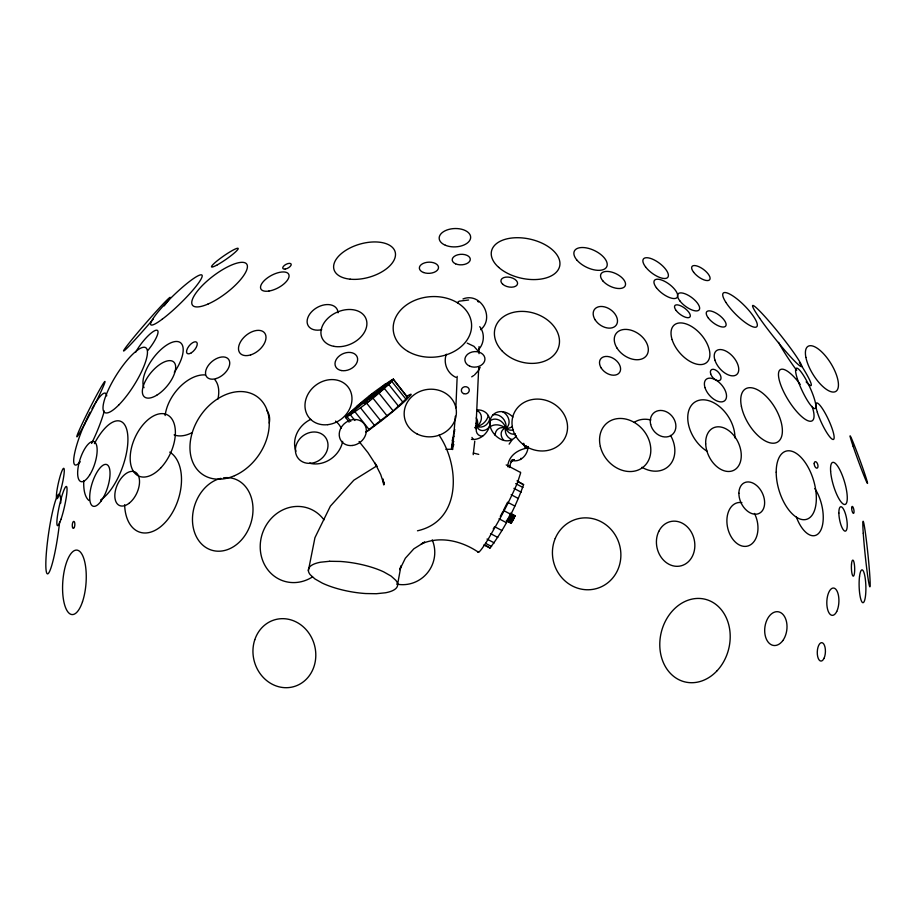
<?xml version="1.0" encoding="UTF-8"?>
<svg xmlns="http://www.w3.org/2000/svg" width="916" height="916" viewBox="0 0 916 916"><rect width="100%" height="100%" fill="white"/><g stroke="black" fill="none" stroke-linecap="round" stroke-linejoin="round"><path stroke-width="1.37" d="M479.011 353.656L479.057 346.591M457.176 376.339L455.87 407.838M478.713 367.568L475.908 428.814M512.914 417.066A16.053 12.847 50.6 0 0 493.026 414.822C481.095 428.081 505.22 450.993 516.384 435.833M455.332 416.173L452.87 446.218M451.451 448.405L453.809 432.753A16.053 3.057 -80.9 0 1 454.794 429.455M474.774 441.134L473.228 454.668M507.67 466.736C508.403 456.214 517.105 449.756 527.501 447.993L528.063 446.458M528.074 446.665C527.822 455.137 520.208 462.992 511.38 460.324M471.419 439.371C484.713 441.191 496.575 422.791 486.053 412.795A16.053 13.568 -47.3 0 0 477.018 409.944M384.067 482.056L383.621 484.736L383.174 479.057M308.383 570.657L314.944 537.681L330.378 506.159L353.828 480.202L376.545 466.061M397.613 584.339L400.979 565.893L399.731 569.683L405.341 558.233L413.849 548.81L424.703 542.054L421.314 543.921C440.39 535.551 461.939 540.99 478.541 552.314M446.344 354.206C443.023 363.011 447.317 373.51 455.928 377.358M506.319 520.746L510.991 523.254L513.075 520.013L515.01 515.742L510.338 513.235M483.911 544.905L489.957 548.089C504.373 529.116 515.582 507.109 523.597 484.667L517.036 480.854M509.765 465.809L509.319 467.572L510.624 463.187L512.834 459.66L511.071 461.79L513.796 459.546L511.185 460.966L514.323 459.935L512.353 460.198M511.907 520.723L510.991 523.254M480.144 367.35L478.507 370.522L474.396 375.056M500.285 516.395L502.815 511.632M512.353 519.83L512.857 518.891M493.243 528.99L494.617 526.677L501.865 530.501M513.372 517.964L513.887 517.082M509.124 444.134L511.643 440.516M514.357 516.361L515.01 515.742M365.782 431.974L393.17 410.906L407.631 397.498L393.353 379.098C375.961 389.621 359.862 402.777 345.458 417.112L349.088 422.139M345.538 417.685C362.931 407.162 379.029 394.006 393.433 379.671L393.353 379.098M480.625 329.703C495.235 317.852 480.854 291.861 462.981 298.948M478.999 349.111C484.335 343.065 484.896 333.035 479.755 326.68M367.19 431.47L380.403 421.532A35.415 2.198 -38.5 0 0 405.674 400.418L410.952 394.91A34.613 2.153 -38.5 0 0 406.303 396.685M471.694 376.854L473.503 375.652M417.478 530.799C461.71 520.883 460.004 465.603 439.05 435.089M468.614 300.013L459.179 301.181L457.542 302.429L457.805 303.082M445.852 449.344L452.756 449.206M473.286 453.065L478.747 454.382M467.206 343.099L473.961 346.328L479.183 352.294M526.643 448.508L522.876 443.962M506.193 464.916L519.99 472.175A45.995 3.618 -62.2 0 1 520.62 472.977L517.597 482.354A44.953 3.527 -62.2 0 1 498.922 520.483L488.285 539.02A45.995 3.618 -62.2 0 1 477.912 551.524M517.551 481.495L523.597 484.667M515.685 483.637L522.944 487.449M513.922 488.354L521.17 492.178M511.151 494.697L518.399 498.522M514.826 506.044L507.579 502.231L503.445 510.441L510.693 514.254M510.109 513.452L514.712 515.868M510.315 513.67L514.929 516.097M510.109 514.231L514.712 516.658M509.8 514.941L514.403 517.368M509.41 515.765L514.013 518.181M508.964 516.658L513.567 519.074M508.46 517.597L513.075 520.013M507.945 518.525L512.548 520.952M507.43 519.395L512.033 521.822M506.96 520.116L511.575 522.544M507.544 520.998L509.846 522.212M506.605 520.62L511.208 523.036M499.025 518.777L506.273 522.601M490.518 533.604L497.766 537.417M487.014 539.077L494.262 542.89M485.56 543.348L491.594 546.531M485.812 545.547L488.228 546.818M477.637 301.375L478.61 301.994M489.442 547.447L489.957 548.089M393.433 379.671L407.631 397.498M391.876 381.514L406.074 399.342M388.796 384.514L402.994 402.33M398.597 406.28L384.399 388.464A24.171 1.5 -38.5 0 1 368.69 398.838A20.839 1.294 -38.5 0 0 357.206 406.017M378.972 393.079L393.17 410.906M372.892 398.071L387.09 415.898M366.583 403.074L380.781 420.902M360.469 407.769L374.667 425.585M354.973 411.811L369.171 429.627M354.904 420.513L350.462 414.937A19.11 1.191 -38.5 0 1 368.69 398.838A32.312 2.015 -38.5 0 0 385.121 384.136M347.244 416.94L350.794 421.394M359.083 441.501L367.911 452.573L376.888 466.37L374.953 463.084L380.724 474.568L384.033 484.724L383.712 482.366M490.071 420.948A10.316 8.255 50.6 0 1 499.048 420.055A10.316 8.255 50.6 0 1 505.781 428.287A8.13 6.504 50.6 0 0 512.422 439.669M495.178 435.432A10.339 8.278 50.6 0 1 505.781 428.287A12.572 10.065 50.6 0 0 512.376 426.432M490.415 426.547A15.251 12.217 50.6 0 1 505.781 428.287A8.862 7.099 50.6 0 0 513.384 429.799M493.026 414.822A10.225 8.187 50.6 0 1 502.735 418.143A10.225 8.187 50.6 0 1 505.781 428.287A7.546 6.046 50.6 0 0 515.468 433.875M502.541 411.685A10.087 8.084 50.6 0 1 508.918 420.043A10.087 8.084 50.6 0 1 505.781 428.287A8.095 6.481 50.6 0 0 501.235 432.97A8.095 6.481 50.6 0 0 503.846 440.39M452.218 440.619A10.316 1.969 -80.9 0 1 454.004 436.211M451.588 446.504A15.251 2.908 -80.9 0 1 453.821 441.523M453.809 432.753A10.225 1.946 -80.9 0 1 454.737 431.138M452.435 449.561A10.339 1.969 -80.9 0 1 453.077 446.79M453.443 445.554A10.339 1.969 -80.9 0 1 453.809 444.455M521.021 458.24A8.095 5.622 -87.1 0 1 520.54 459.5M527.501 447.993A8.13 1.889 76 0 1 526.242 445.806M524.925 447.237A8.095 1.878 76 0 1 523.734 443.287M489.739 418.772A8.862 7.5 -47.3 0 1 477.03 426.306A8.095 6.847 -47.3 0 0 474.648 427.749M488.331 415.475A12.572 10.626 -47.3 0 1 477.03 426.306A10.339 8.748 -47.3 0 0 475.667 426.249M489.602 426.341A7.546 6.378 -47.3 0 1 482.618 430.577A7.546 6.378 -47.3 0 1 477.03 426.306A15.251 12.893 -47.3 0 0 475.839 425.734M482.595 436.234A8.13 6.87 -47.3 0 1 477.03 426.306A10.316 8.725 -47.3 0 0 475.999 423.238M473.423 439.325A8.095 6.847 -47.3 0 1 471.969 437.424M477.236 410.62A10.087 8.53 -47.3 0 1 477.03 426.306A10.225 8.645 -47.3 0 0 476.205 417.902M369.217 396.159A17.473 1.088 -38.5 0 1 368.69 398.838A19.82 1.237 -38.5 0 0 347.004 415.269M369.732 400.578A23.667 1.477 -38.5 0 1 368.69 398.838A24.686 1.534 -38.5 0 0 391.979 379.693M390.342 383.014A37.419 2.324 -38.5 0 1 368.69 398.838A20.656 1.282 -38.5 0 0 393.376 379.281M814.839 488.594A28.614 13.912 76 0 1 819.957 531.681A28.614 13.912 76 0 1 796.382 517.059M754.44 513.429A22.259 15.16 77.6 0 1 749.483 545.386A22.259 15.16 77.6 0 1 727.373 526.368A22.259 15.16 77.6 0 1 741.903 502.644M670.535 435.398A27.938 22.373 52 0 1 669.745 465.053A27.938 22.373 52 0 1 641.967 467.275M634.25 422.31A27.938 22.373 52 0 1 650.887 419.986M812.08 406.395A30.136 9.343 58.1 0 1 800.538 415.555A30.136 9.343 58.1 0 1 778.463 374.69A30.136 9.343 58.1 0 1 800.195 384.376M707.175 451.336A30.297 20.198 57.3 0 1 687.927 414.559A30.297 20.198 57.3 0 1 713.049 402.376A30.297 20.198 57.3 0 1 734.93 437.871M799.405 362.541A31.052 3.458 55.5 0 1 806.126 381.892M796.68 370.339A31.052 3.458 55.5 0 1 778.589 342.366M153.178 319.18A35.621 1.5 -49 0 1 123.568 350.817A35.621 1.5 -49 0 1 156.018 311.623A35.621 1.5 -49 0 1 164.193 305.887M135.637 352.294A19.522 4.694 -52.2 0 1 156.212 330.207A19.522 4.694 -52.2 0 1 147.854 350.462M95.092 403.487A38.953 7.225 -67.1 0 1 106.703 395.884M104.309 411.021A38.953 7.225 -67.1 0 1 91.577 443.436M80.253 461.767A38.953 7.225 -67.1 0 1 73.933 457.393A38.953 7.225 -67.1 0 1 85.314 422.242M85.829 421.097A38.953 7.225 -67.1 0 1 90.112 412.28M91.966 408.822A38.953 7.225 -67.1 0 1 94.394 404.609M59.609 521.983A40.178 4.752 -81.7 0 1 47.449 573.851A40.178 4.752 -81.7 0 1 50.712 520.643A40.178 4.752 -81.7 0 1 60.777 502.999M144.03 387.697A29.22 12.71 -53.6 0 1 154.907 355.969A29.22 12.71 -53.6 0 1 180.681 342.859A29.22 12.71 -53.6 0 1 174.303 372.308M94.428 443.619A42.857 17.633 -70 0 1 127.668 434.413A42.857 17.633 -70 0 1 100.611 499.93M88.978 500.525A42.857 17.633 -70 0 1 83.78 480.843M266.785 410.448A20.358 15.435 -49.3 0 1 269.258 423.135M214.974 379.831A34.705 21.217 -53 0 1 217.928 399.09M192.211 432.604A34.705 21.217 -53 0 1 174.12 434.871M165.155 415.566A34.705 21.217 -53 0 1 205.001 374.93M169.758 452.115A42.926 26.461 -72 0 1 166.494 520.986A42.926 26.461 -72 0 1 124.633 504.727M223.481 477.843A37.442 29.472 -72.6 0 1 249.026 528.12A37.442 29.472 -72.6 0 1 197.043 537.955A37.442 29.472 -72.6 0 1 220.859 478.335M321.734 329.691A16.637 11.267 -29.8 0 1 307.112 321.218A16.637 11.267 -29.8 0 1 322.546 305.268A16.637 11.267 -29.8 0 1 338.061 312.814M335.531 421.074A25.591 22.156 -39.8 0 1 341.233 428.322M342.653 441.34A25.591 22.156 -39.8 0 1 309.494 463.198M295.948 451.233A25.591 22.156 -39.8 0 1 310.764 419.368M312.539 576.885A38.449 35.048 -70.4 0 1 265.365 566.157A38.449 35.048 -70.4 0 1 275.762 514.3A38.449 35.048 -70.4 0 1 323.978 519.864M432.215 539.879A31.968 31.384 -56.1 0 1 427.635 572.615A31.968 31.384 -56.1 0 1 396.754 584.122M329.645 561.279L320.6 562.206A45.995 14.484 10.3 0 0 310.215 574.71L314.967 578.958L322.306 583.114A44.953 14.164 10.3 0 0 365.713 593.545L376.35 593.717L385.407 592.789A45.995 14.484 10.3 0 0 395.781 580.286L391.04 576.038L383.701 571.882A44.953 14.164 10.3 0 0 340.294 561.451L329.645 561.279M658.799 531.36A22.751 19.03 77.5 0 0 676.008 566.294A22.751 19.03 77.5 0 0 692.084 533.559A22.751 19.03 77.5 0 0 658.799 531.36M741.433 406.521A31.052 15.503 58.9 0 0 776.253 442.691A31.052 15.503 58.9 0 0 767.013 397.166A31.052 15.503 58.9 0 0 741.433 406.521M830.617 471.133A21.915 5.828 73.5 0 0 844.071 504.418A21.915 5.828 73.5 0 0 842.067 474.774A21.915 5.828 73.5 0 0 830.617 471.133M853.139 446.321A25.465 0.905 69.9 0 0 867.452 483.396A25.465 0.905 69.9 0 0 855.727 448.874A25.465 0.905 69.9 0 0 853.139 446.321M759.662 318.23A39.044 3.229 51.3 0 0 800.824 366.446A39.044 3.229 51.3 0 0 771.02 323.566A39.044 3.229 51.3 0 0 759.662 318.23M725.907 302.406A23.747 6.16 45.1 0 0 755.746 327.207A23.747 6.16 45.1 0 0 738.342 300.013A23.747 6.16 45.1 0 0 725.907 302.406M817.347 412.337A20.095 3.824 65 0 0 833.194 439.497A20.095 3.824 65 0 0 824.389 411.811A20.095 3.824 65 0 0 817.347 412.337M797.378 378.869A22.213 4.225 65 0 0 814.874 408.582A22.213 4.225 65 0 0 804.901 377.701A22.213 4.225 65 0 0 797.378 378.869M805.885 357.389A26.484 10.477 58.3 0 0 833.377 392.071A26.484 10.477 58.3 0 0 826.484 357.16A26.484 10.477 58.3 0 0 805.885 357.389M645.551 266.899A15.274 6.206 36.8 0 0 667.489 277.651A15.274 6.206 36.8 0 0 653.875 259.766A15.274 6.206 36.8 0 0 645.551 266.899M693.595 272.189A11.026 4.477 36.8 0 0 709.431 279.964A11.026 4.477 36.8 0 0 699.606 267.037A11.026 4.477 36.8 0 0 693.595 272.189M679.844 300.86A13.236 5.381 36.8 0 0 698.862 310.18A13.236 5.381 36.8 0 0 687.057 294.666A13.236 5.381 36.8 0 0 679.844 300.86M656.371 287.658A14.198 5.771 36.8 0 0 676.798 297.792A14.198 5.771 36.8 0 0 664.295 281.166A14.198 5.771 36.8 0 0 656.371 287.658M676.18 310.524A9.446 3.836 36.8 0 0 689.748 317.188A9.446 3.836 36.8 0 0 681.332 306.104A9.446 3.836 36.8 0 0 676.18 310.524M708.343 318.012A11.874 4.82 36.8 0 0 725.403 326.382A11.874 4.82 36.8 0 0 714.823 312.459A11.874 4.82 36.8 0 0 708.343 318.012M577.149 260.362A17.976 9.229 25.8 0 0 605.854 268.022A17.976 9.229 25.8 0 0 588.656 248.408A17.976 9.229 25.8 0 0 577.149 260.362M602.991 281.04A13.488 6.927 25.8 0 0 624.517 286.788A13.488 6.927 25.8 0 0 611.613 272.075A13.488 6.927 25.8 0 0 602.991 281.04M710.667 373.854A6.801 3.847 48.9 0 0 719.736 380.426A6.801 3.847 48.9 0 0 716.713 370.717A6.801 3.847 48.9 0 0 710.667 373.854M714.892 360.057A15.664 8.874 48.9 0 0 735.766 375.194A15.664 8.874 48.9 0 0 728.804 352.855A15.664 8.874 48.9 0 0 714.892 360.057M672.092 339.573A24.789 14.038 48.9 0 0 705.125 363.538A24.789 14.038 48.9 0 0 694.11 328.168A24.789 14.038 48.9 0 0 672.092 339.573M704.988 387.628A14.141 8.004 48.9 0 0 723.835 401.3A14.141 8.004 48.9 0 0 717.549 381.136A14.141 8.004 48.9 0 0 704.988 387.628M705.686 443.916A23.541 16.19 64.3 0 0 733.201 470.572A23.541 16.19 64.3 0 0 731.506 432.936A23.541 16.19 64.3 0 0 705.686 443.916M738.891 493.255A17.015 11.702 64.3 0 0 758.059 513.842A17.015 11.702 64.3 0 0 758.345 487.152A17.015 11.702 64.3 0 0 738.891 493.255M776.196 472.198A35.621 17.976 73.1 0 0 806.355 519.395A35.621 17.976 73.1 0 0 806.275 464.126A35.621 17.976 73.1 0 0 776.196 472.198M838.861 513.052A12.446 3.55 79.2 0 0 845.273 531.154A12.446 3.55 79.2 0 0 845.01 512.548A12.446 3.55 79.2 0 0 838.861 513.052M814.198 463.656A3.378 1.706 73.1 0 0 817.049 468.156A3.378 1.706 73.1 0 0 817.061 462.935A3.378 1.706 73.1 0 0 814.198 463.656M851.662 508.22A3.538 1.008 79.2 0 0 853.483 513.372A3.538 1.008 79.2 0 0 853.414 508.071A3.538 1.008 79.2 0 0 851.662 508.22M863.261 533.284A32.873 1.408 84.1 0 0 869.628 586.446A32.873 1.408 84.1 0 0 866.685 542.936A32.873 1.408 84.1 0 0 863.261 533.284M859.552 576.221A16.442 3.366 88.3 0 0 862.506 602.556A16.442 3.366 88.3 0 0 865.437 580.057A16.442 3.366 88.3 0 0 859.552 576.221M851.514 564.027A8.026 1.637 88.3 0 0 853.243 576.175A8.026 1.637 88.3 0 0 854.365 564.245A8.026 1.637 88.3 0 0 851.514 564.027M836.732 611.487A13.683 6.034 -87.5 0 0 834.957 588.53A13.683 6.034 -87.5 0 0 826.896 605.075A13.683 6.034 -87.5 0 0 836.732 611.487M824.034 658.295A9.229 4.065 -87.5 0 0 822.66 642.929A9.229 4.065 -87.5 0 0 817.347 654.379A9.229 4.065 -87.5 0 0 824.034 658.295M782.825 640.57A17.015 11.049 -82.7 0 0 779.905 612.243A17.015 11.049 -82.7 0 0 764.803 633.002A17.015 11.049 -82.7 0 0 782.825 640.57M717.194 670.638A42.56 34.728 -76.2 0 0 707.576 599.957A42.56 34.728 -76.2 0 0 660.218 651.127A42.56 34.728 -76.2 0 0 717.194 670.638M555.233 538.471A36.125 34.052 73.2 0 0 590.591 589.652A36.125 34.052 73.2 0 0 614.132 533.33A36.125 34.052 73.2 0 0 555.233 538.471M617.006 348.08A18.778 12.973 35.5 0 0 646.478 355.614A18.778 12.973 35.5 0 0 630.38 330.023A18.778 12.973 35.5 0 0 617.006 348.08M595.137 319.81A13.408 9.263 35.5 0 0 616.182 325.18A13.408 9.263 35.5 0 0 604.686 306.917A13.408 9.263 35.5 0 0 595.137 319.81M601.205 367.992A11.622 8.026 35.5 0 0 619.445 372.652A11.622 8.026 35.5 0 0 609.483 356.816A11.622 8.026 35.5 0 0 601.205 367.992M502.392 351.252A33.159 25.224 17.1 0 0 557.718 349.534A33.159 25.224 17.1 0 0 520.712 311.406A33.159 25.224 17.1 0 0 502.392 351.252M600.335 446.47A28.522 23.427 50.2 0 0 643.055 467.229A28.522 23.427 50.2 0 0 632.177 421.314A28.522 23.427 50.2 0 0 600.335 446.47M650.658 424.44A14.255 11.713 50.2 0 0 672.012 434.825A14.255 11.713 50.2 0 0 666.573 411.868A14.255 11.713 50.2 0 0 650.658 424.44M514.987 434.734A28.316 25.373 25.8 0 0 563.031 441.043A28.316 25.373 25.8 0 0 541.31 399.342A28.316 25.373 25.8 0 0 514.987 434.734M416.94 433.875A26.186 23.77 -9 0 0 456.397 412.612A26.186 23.77 -9 0 0 417.49 392.609A26.186 23.77 -9 0 0 416.94 433.875M463.599 393.617A3.973 3.607 -9 0 0 469.278 389.918A3.973 3.607 -9 0 0 463.072 387.376A3.973 3.607 -9 0 0 463.599 393.617M408.124 351.504A39.273 30.297 -4.5 0 0 471.202 330.023A39.273 30.297 -4.5 0 0 417.845 299.2A39.273 30.297 -4.5 0 0 408.124 351.504M469.748 366.182A10.042 7.752 -4.5 0 0 484.953 359.186A10.042 7.752 -4.5 0 0 470.057 352.729A10.042 7.752 -4.5 0 0 469.748 366.182M333.871 346.34A23.999 17.324 -24.4 0 0 366.847 322.317A23.999 17.324 -24.4 0 0 331.031 315.665A23.999 17.324 -24.4 0 0 333.871 346.34M341.37 370.545A11.816 8.53 -24.4 0 0 357.606 358.717A11.816 8.53 -24.4 0 0 339.973 355.442A11.816 8.53 -24.4 0 0 341.37 370.545M327.768 424.669A24.812 21.205 -37.9 0 0 349.191 388.602A24.812 21.205 -37.9 0 0 308.486 393.342A24.812 21.205 -37.9 0 0 327.768 424.669M310.238 463.336A17.209 14.702 -37.9 0 0 326.497 439.004A17.209 14.702 -37.9 0 0 298.376 440.676A17.209 14.702 -37.9 0 0 310.238 463.336M352.362 445.497A14.301 12.229 -37.9 0 0 364.717 424.703A14.301 12.229 -37.9 0 0 341.244 427.429A14.301 12.229 -37.9 0 0 352.362 445.497M455.595 263.831A9.046 5.267 -2.2 0 0 470.183 260.155A9.046 5.267 -2.2 0 0 457.977 254.74A9.046 5.267 -2.2 0 0 455.595 263.831M445.382 245.259A15.744 9.171 -2.2 0 0 470.526 238.492A15.744 9.171 -2.2 0 0 448.84 229.401A15.744 9.171 -2.2 0 0 445.382 245.259M423.513 272.499A9.584 5.588 -2.2 0 0 438.489 267.953A9.584 5.588 -2.2 0 0 424.806 262.812A9.584 5.588 -2.2 0 0 423.513 272.499M498.67 267.358A34.877 20.003 12.4 0 0 557.512 270.793A34.877 20.003 12.4 0 0 520.574 237.805A34.877 20.003 12.4 0 0 498.67 267.358M502.712 284.235A8.473 4.855 12.4 0 0 517.002 285.071A8.473 4.855 12.4 0 0 508.036 277.067A8.473 4.855 12.4 0 0 502.712 284.235M350.21 279.185A31.82 17.186 -16.1 0 0 395.472 253.732A31.82 17.186 -16.1 0 0 348.011 249.026A31.82 17.186 -16.1 0 0 350.21 279.185M285.219 269.041A4.694 2.107 -28 0 0 291.208 264.289A4.694 2.107 -28 0 0 284.487 265.342A4.694 2.107 -28 0 0 285.219 269.041M268.915 291.059A15.744 7.065 -28 0 0 289.009 275.121A15.744 7.065 -28 0 0 266.464 278.636A15.744 7.065 -28 0 0 268.915 291.059M250.732 354.87A15.916 9.801 -39.6 0 0 264.861 333.31A15.916 9.801 -39.6 0 0 241.16 340.798A15.916 9.801 -39.6 0 0 250.732 354.87M216.279 378.526A14.003 8.622 -39.6 0 0 228.725 359.541A14.003 8.622 -39.6 0 0 207.863 366.137A14.003 8.622 -39.6 0 0 216.279 378.526M234.485 475.713A47.483 35.174 -55 0 0 261.278 400.384A47.483 35.174 -55 0 0 193.093 430.073A47.483 35.174 -55 0 0 234.485 475.713M191.364 352.797A7.339 3.378 -50.2 0 0 196.791 342.366A7.339 3.378 -50.2 0 0 187.54 348.275A7.339 3.378 -50.2 0 0 191.364 352.797M156.739 395.231A22.785 10.477 -50.2 0 0 174.452 362.793A22.785 10.477 -50.2 0 0 145.862 380.117A22.785 10.477 -50.2 0 0 156.739 395.231M207.978 304.066A34.029 10.717 -37.3 0 0 247.297 265.434A34.029 10.717 -37.3 0 0 203.444 284.429A34.029 10.717 -37.3 0 0 207.978 304.066M160.861 467.813A33.789 19.396 -65.2 0 0 167.033 414.708A33.789 19.396 -65.2 0 0 130.461 453.523A33.789 19.396 -65.2 0 0 160.861 467.813M128.927 503.399A18.48 10.603 -65.2 0 0 136.896 473.366A18.48 10.603 -65.2 0 0 115.702 489.362A18.48 10.603 -65.2 0 0 128.927 503.399M162.075 319.318A35.621 5.244 -44.2 0 0 202.138 276.449A35.621 5.244 -44.2 0 0 164.914 304.158A35.621 5.244 -44.2 0 0 162.075 319.318M118.92 404.838A38.358 10.179 -57.7 0 0 146.846 348.985A38.358 10.179 -57.7 0 0 109.931 386.495A38.358 10.179 -57.7 0 0 118.92 404.838M89.585 475.141A20.999 7.671 -72.1 0 0 94.554 441.936A20.999 7.671 -72.1 0 0 78.078 467.721A20.999 7.671 -72.1 0 0 89.585 475.141M100.829 501.418A21.915 8.004 -72.1 0 0 108.168 465.626A21.915 8.004 -72.1 0 0 90.615 489.121A21.915 8.004 -72.1 0 0 100.829 501.418M84.638 424.177A31.052 1.408 -63.1 0 0 104.974 381.48A31.052 1.408 -63.1 0 0 83.116 421.795A31.052 1.408 -63.1 0 0 84.638 424.177M60.983 519.303A20.095 2.599 -77.3 0 0 66.776 486.934A20.095 2.599 -77.3 0 0 58.097 512.021A20.095 2.599 -77.3 0 0 60.983 519.303M59.54 493.839A15.526 2.004 -77.3 0 0 64.086 468.729A15.526 2.004 -77.3 0 0 57.399 487.862A15.526 2.004 -77.3 0 0 59.54 493.839M217.355 264.816A16.202 2.061 -34.8 0 0 238.183 248.797A16.202 2.061 -34.8 0 0 219.039 259.354A16.202 2.061 -34.8 0 0 217.355 264.816M82.497 601.743A32.335 11.645 -85.8 0 0 77.871 550.321A32.335 11.645 -85.8 0 0 62.872 594.942A32.335 11.645 -85.8 0 0 82.497 601.743M74.448 526.963A3.504 1.26 -85.8 0 0 73.921 521.399A3.504 1.26 -85.8 0 0 72.307 526.276A3.504 1.26 -85.8 0 0 74.448 526.963M254.774 639.78A34.751 31.155 74.6 0 0 290.029 687.435A34.751 31.155 74.6 0 0 308.326 632.349A34.751 31.155 74.6 0 0 254.774 639.78"/></g></svg>
